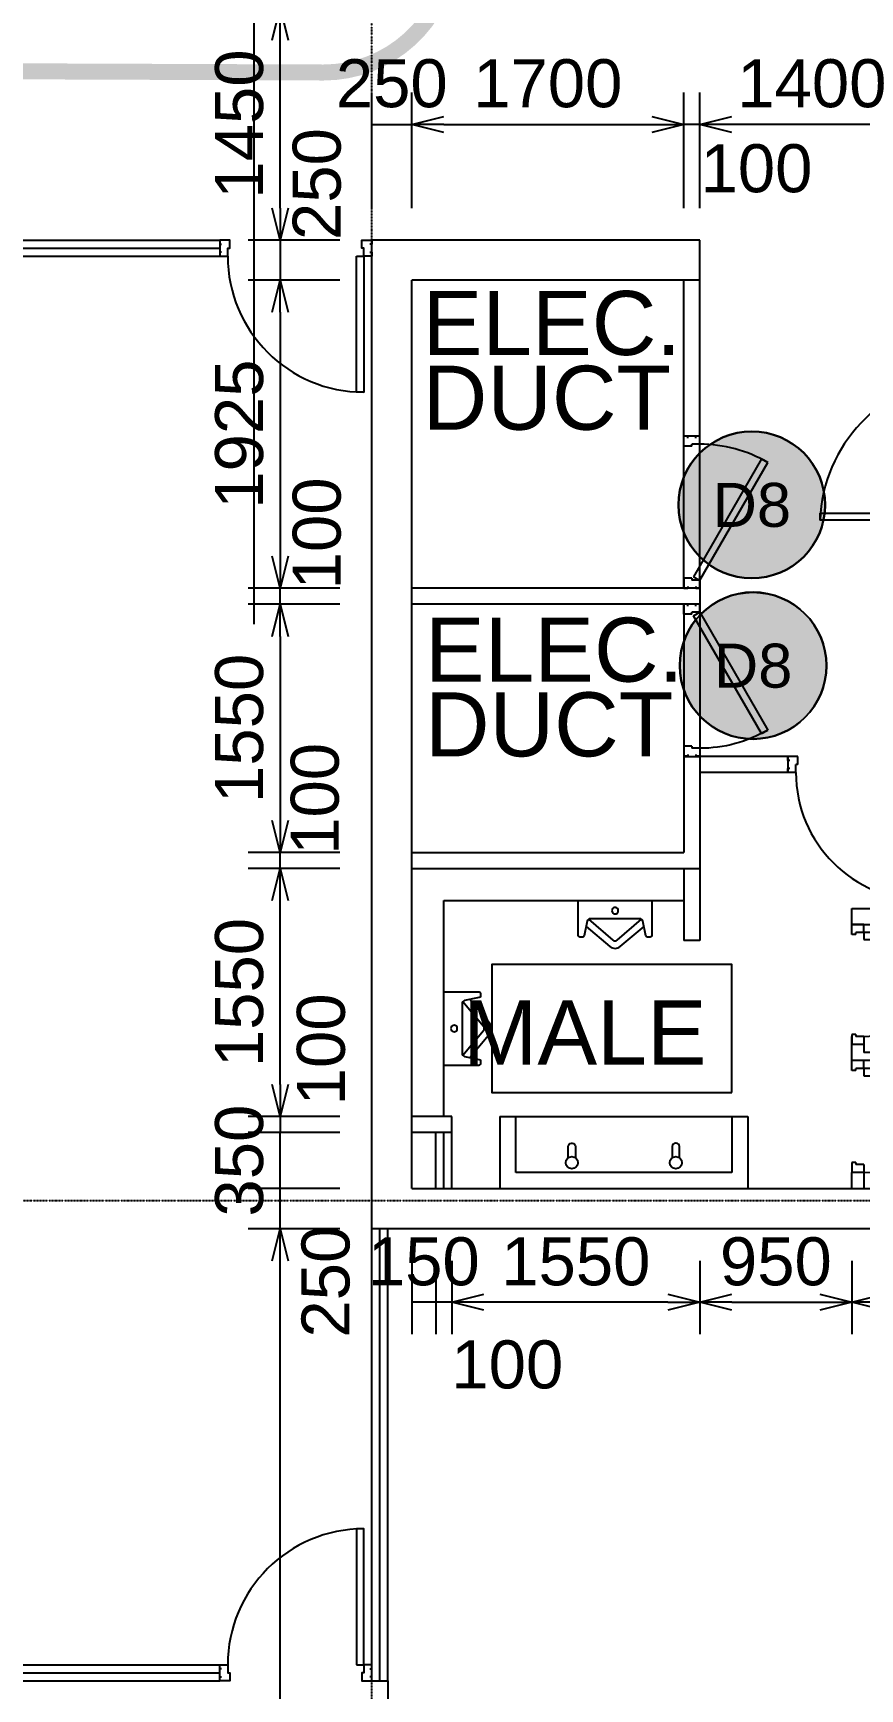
# Model space of a CAD drawing. Header units: millimetres. Extents: x 513 to 50196, y 336 to 55403.
# Drawn here: x 27192 to 32358, y 29722 to 40065 of the extents above; entities that cross this region are included whole.
import ezdxf
from ezdxf.enums import TextEntityAlignment as Align

# ---------------------------------------------------------------- set-up
doc = ezdxf.new("R2010")
doc.units = ezdxf.units.MM
doc.linetypes.add('DASHDOT', pattern=[1, 0.5, -0.25, 0, -0.25])
doc.layers.get('0').update_dxf_attribs({"color": 8})
doc.layers.get('Defpoints').update_dxf_attribs({"color": 8})
for name, color, linetype in [('DLN020__', 8, 'DASHDOT'), ('DLN030', 8, 'Continuous'), ('DLN041_1', 8, 'Continuous'), ('DLN041__', 8, 'Continuous'), ('DLN052__', 8, 'Continuous'), ('DLN220__', 8, 'Continuous'), ('DLN280__', 8, 'Continuous'), ('DLN315__', 8, 'Continuous'), ('DLN324__', 8, 'Continuous'), ('DLN325-1', 8, 'Continuous'), ('DLN325__', 8, 'Continuous'), ('DLN740__', 8, 'Continuous'), ('FITBATH', 8, 'Continuous'), ('FITDOOR', 8, 'Continuous'), ('FS-10', 8, 'Continuous'), ('MARK', 8, 'Continuous')]:
    doc.layers.add(name, color=color, linetype=linetype)
doc.styles.add('ROMANS', font='swissl.ttf')
doc.styles.add('SWIS721LT450', font='swissl.ttf')
doc.styles.add('SWIS721LT750', font='swissl.ttf')
doc.dimstyles.new('INTDIM', dxfattribs={"dimscale": 200, "dimtxt": 2.25, "dimasz": 1.5, "dimexe": 1, "dimexo": 0, "dimgap": 1, "dimtad": 1, "dimdec": 0, "dimrnd": 1, "dimzin": 1, "dimdsep": 46, "dimtxsty": 'SWIS721LT450', "dimcen": 1, "dimclrd": 256, "dimclre": 256, "dimclrt": 256, "dimaunit": 1, "dimadec": 3, "dimazin": 0, "dimtfac": 1, "dimtdec": 0, "dimtix": 1, "dimtmove": 2, "dimatfit": 0, "dimfxl": 1, "dimtolj": 1, "dimtzin": 0, "dimarcsym": 0})

# ---------------------------------------------------------------- blocks, each defined once
blk = doc.blocks.new('DRNO')
at = {"layer": 'MARK'}
blk.add_circle((0, 0), 1, dxfattribs=at)
at = {"layer": 'MARK', "style": 'ROMANS'}
blk.add_attdef('DRNO', text='', height=0.6, dxfattribs=at).set_placement((0, 0), align=Align.MIDDLE)
blk = doc.blocks.new('DIMARR')
for p, q in [((-1, 0.25), (0, 0)), ((-1, 0), (0, 0)), ((0, 0), (-1, -0.25))]:
    blk.add_line(p, q)
blk = doc.blocks.new('*D253')
at = {"layer": 'Defpoints', "color": 0, "transparency": 16777216}
for p in [(28735, 32597), (29308, 32597), (29308, 23772)]:
    blk.add_point(p, dxfattribs=at)
at = {"layer": 'DLN030', "lineweight": -2, "transparency": 16777216}
for p, q in [((29108, 32597), (28535, 32597)), ((28735, 23972), (28735, 32397)), ((29108, 23772), (28535, 23772))]:
    blk.add_line(p, q, dxfattribs=at)
at = {"layer": 'DLN030', "lineweight": -2, "transparency": 16777216, "xscale": 200, "yscale": 200, "zscale": 200}
for p, rotation in [((28735, 32597), 90), ((28735, 23772), 270)]:
    blk.add_blockref('DIMARR', p, dxfattribs=dict(at, rotation=rotation))
at = {"layer": 'DLN030', "transparency": 16777216, "insert": (28481, 28185), "char_height": 300, "attachment_point": 5, "rotation": 90, "style": 'SWIS721LT450'}
blk.add_mtext('\\A1;8825', dxfattribs=at)
blk = doc.blocks.new('*D384')
at = {"layer": 'Defpoints', "color": 0, "transparency": 16777216}
for p in [(31258, 39495), (29558, 38772), (31258, 38772)]:
    blk.add_point(p, dxfattribs=at)
at = {"layer": 'DLN030', "lineweight": -2, "transparency": 16777216}
for p, q in [((29558, 38972), (29558, 39695)), ((31258, 38972), (31258, 39695)), ((29758, 39495), (31058, 39495))]:
    blk.add_line(p, q, dxfattribs=at)
at = {"layer": 'DLN030', "lineweight": -2, "transparency": 16777216, "xscale": 200, "yscale": 200, "zscale": 200, "rotation": 180}
blk.add_blockref('DIMARR', (29558, 39495), dxfattribs=at)
at = {"layer": 'DLN030', "lineweight": -2, "transparency": 16777216, "xscale": 200, "yscale": 200, "zscale": 200}
blk.add_blockref('DIMARR', (31258, 39495), dxfattribs=at)
at = {"layer": 'DLN030', "transparency": 16777216, "insert": (30408, 39750), "char_height": 300, "attachment_point": 5, "style": 'SWIS721LT450'}
blk.add_mtext('\\A1;1700', dxfattribs=at)
blk = doc.blocks.new('*D385')
at = {"layer": 'Defpoints', "color": 0, "transparency": 16777216}
for p in [(29558, 39495), (29308, 38772), (29558, 38772)]:
    blk.add_point(p, dxfattribs=at)
at = {"layer": 'DLN030', "lineweight": -2, "transparency": 16777216}
for p, q in [((29308, 38972), (29308, 39695)), ((29558, 38972), (29558, 39695)), ((29308, 39495), (29558, 39495))]:
    blk.add_line(p, q, dxfattribs=at)
at = {"layer": 'DLN030', "transparency": 16777216, "insert": (29433, 39750), "char_height": 300, "attachment_point": 5, "style": 'SWIS721LT450'}
blk.add_mtext('\\A1;250', dxfattribs=at)
blk = doc.blocks.new('*D386')
at = {"layer": 'Defpoints', "color": 0, "transparency": 16777216}
for p in [(31258, 39495), (31258, 38772), (31358, 38772)]:
    blk.add_point(p, dxfattribs=at)
at = {"layer": 'DLN030', "lineweight": -2, "transparency": 16777216}
for p, q in [((31258, 38972), (31258, 39695)), ((31358, 38972), (31358, 39695)), ((31358, 39495), (31258, 39495))]:
    blk.add_line(p, q, dxfattribs=at)
at = {"layer": 'DLN030', "transparency": 16777216, "insert": (31712, 39219), "char_height": 300, "attachment_point": 5, "style": 'SWIS721LT450'}
blk.add_mtext('\\A1;100', dxfattribs=at)
blk = doc.blocks.new('*D387')
at = {"layer": 'Defpoints', "color": 0, "transparency": 16777216}
for p in [(31358, 39495), (31358, 38772), (32758, 38772)]:
    blk.add_point(p, dxfattribs=at)
at = {"layer": 'DLN030', "lineweight": -2, "transparency": 16777216}
for p, q in [((31358, 38972), (31358, 39695)), ((32758, 38972), (32758, 39695)), ((32558, 39495), (31558, 39495))]:
    blk.add_line(p, q, dxfattribs=at)
at = {"layer": 'DLN030', "lineweight": -2, "transparency": 16777216, "xscale": 200, "yscale": 200, "zscale": 200, "rotation": 180}
blk.add_blockref('DIMARR', (31358, 39495), dxfattribs=at)
at = {"layer": 'DLN030', "lineweight": -2, "transparency": 16777216, "xscale": 200, "yscale": 200, "zscale": 200}
blk.add_blockref('DIMARR', (32758, 39495), dxfattribs=at)
at = {"layer": 'DLN030', "transparency": 16777216, "insert": (32058, 39750), "char_height": 300, "attachment_point": 5, "style": 'SWIS721LT450'}
blk.add_mtext('\\A1;1400', dxfattribs=at)
blk = doc.blocks.new('*D390')
at = {"layer": 'Defpoints', "color": 0, "transparency": 16777216}
for p in [(29308, 38772), (28735, 38522), (29308, 38522)]:
    blk.add_point(p, dxfattribs=at)
at = {"layer": 'DLN030', "lineweight": -2, "transparency": 16777216}
for p, q in [((29108, 38772), (28535, 38772)), ((28735, 38772), (28735, 38522)), ((29108, 38522), (28535, 38522))]:
    blk.add_line(p, q, dxfattribs=at)
at = {"layer": 'DLN030', "transparency": 16777216, "insert": (28966, 39122), "char_height": 300, "attachment_point": 5, "rotation": 90, "style": 'SWIS721LT450'}
blk.add_mtext('\\A1;250', dxfattribs=at)
blk = doc.blocks.new('*D391')
at = {"layer": 'Defpoints', "color": 0, "transparency": 16777216}
for p in [(29308, 38522), (28735, 36597), (29308, 36597)]:
    blk.add_point(p, dxfattribs=at)
at = {"layer": 'DLN030', "lineweight": -2, "transparency": 16777216}
for p, q in [((29108, 38522), (28535, 38522)), ((28735, 38322), (28735, 36797)), ((29108, 36597), (28535, 36597))]:
    blk.add_line(p, q, dxfattribs=at)
at = {"layer": 'DLN030', "lineweight": -2, "transparency": 16777216, "xscale": 200, "yscale": 200, "zscale": 200}
for p, rotation in [((28735, 38522), 90), ((28735, 36597), 270)]:
    blk.add_blockref('DIMARR', p, dxfattribs=dict(at, rotation=rotation))
at = {"layer": 'DLN030', "transparency": 16777216, "insert": (28481, 37560), "char_height": 300, "attachment_point": 5, "rotation": 90, "style": 'SWIS721LT450'}
blk.add_mtext('\\A1;1925', dxfattribs=at)
blk = doc.blocks.new('*D392')
at = {"layer": 'Defpoints', "color": 0, "transparency": 16777216}
for p in [(28735, 36597), (29308, 36597), (29308, 36497)]:
    blk.add_point(p, dxfattribs=at)
at = {"layer": 'DLN030', "lineweight": -2, "transparency": 16777216}
for p, q in [((29108, 36597), (28535, 36597)), ((28735, 36497), (28735, 36597)), ((29108, 36497), (28535, 36497))]:
    blk.add_line(p, q, dxfattribs=at)
at = {"layer": 'DLN030', "transparency": 16777216, "insert": (28966, 36940), "char_height": 300, "attachment_point": 5, "rotation": 90, "style": 'SWIS721LT450'}
blk.add_mtext('\\A1;100', dxfattribs=at)
blk = doc.blocks.new('*D393')
at = {"layer": 'Defpoints', "color": 0, "transparency": 16777216}
for p in [(28735, 32847), (29308, 32847), (29308, 32597)]:
    blk.add_point(p, dxfattribs=at)
at = {"layer": 'DLN030', "lineweight": -2, "transparency": 16777216}
for p, q in [((29108, 32847), (28535, 32847)), ((28735, 32597), (28735, 32847)), ((29108, 32597), (28535, 32597))]:
    blk.add_line(p, q, dxfattribs=at)
at = {"layer": 'DLN030', "transparency": 16777216, "insert": (29021, 32266), "char_height": 300, "attachment_point": 5, "rotation": 90, "style": 'SWIS721LT450'}
blk.add_mtext('\\A1;250', dxfattribs=at)
blk = doc.blocks.new('*D394')
at = {"layer": 'Defpoints', "color": 0, "transparency": 16777216}
for p in [(28735, 40222), (29308, 40222), (29308, 38772)]:
    blk.add_point(p, dxfattribs=at)
at = {"layer": 'DLN030', "lineweight": -2, "transparency": 16777216}
for p, q in [((29108, 40222), (28535, 40222)), ((28735, 38972), (28735, 40022)), ((29108, 38772), (28535, 38772))]:
    blk.add_line(p, q, dxfattribs=at)
at = {"layer": 'DLN030', "lineweight": -2, "transparency": 16777216, "xscale": 200, "yscale": 200, "zscale": 200}
for p, rotation in [((28735, 40222), 90), ((28735, 38772), 270)]:
    blk.add_blockref('DIMARR', p, dxfattribs=dict(at, rotation=rotation))
at = {"layer": 'DLN030', "transparency": 16777216, "insert": (28481, 39497), "char_height": 300, "attachment_point": 5, "rotation": 90, "style": 'SWIS721LT450'}
blk.add_mtext('\\A1;1450', dxfattribs=at)
blk = doc.blocks.new('DR1CR2')
at = {"layer": 'FITDOOR'}
for p, q in [((-50, 0), (-50, -50)), ((-50, 0), (0, 0)), ((0, 0), (0, -25)), ((-62.5, -50), (-50, -50)), ((-62.5, -50), (-62.5, -100)), ((-62.5, -100), (0, -100)), ((-12, -25), (0, -25)), ((-12, -75), (0, -75)), ((0, -75), (0, -100))]:
    blk.add_line(p, q, dxfattribs=at)
blk = doc.blocks.new('DR1AD')
at = {"layer": 'FITDOOR'}
for p, q in [((-45, 1), (0, 1)), ((-45, 1), (-45, 0)), ((0, 0), (0, 1)), ((-45, 0), (0, 0))]:
    blk.add_line(p, q, dxfattribs=at)
blk = doc.blocks.new('DR1CL2')
at = {"layer": 'FITDOOR'}
for p, q in [((50, 0), (0, 0)), ((0, 0), (0, -25)), ((50, 0), (50, -50)), ((12, -25), (0, -25)), ((0, -75), (0, -100)), ((12, -75), (0, -75)), ((62.5, -100), (0, -100)), ((62.5, -50), (50, -50)), ((62.5, -50), (62.5, -100))]:
    blk.add_line(p, q, dxfattribs=at)
blk = doc.blocks.new('A$C100E7936')
at = {"layer": 'FITDOOR'}
blk.add_arc((560, -78), 850, 150, 180, dxfattribs=at)
at = {"layer": 'DLN315__', "yscale": 849.9999999999936, "rotation": 60.00000000179951}
blk.add_blockref('DR1AD', (560, -78), dxfattribs=at)
at = {"layer": 'DLN315__'}
for name, p in [('DR1CL2', (-340, -78)), ('DR1CR2', (610, -78))]:
    blk.add_blockref(name, p, dxfattribs=at)
blk = doc.blocks.new('*D403')
at = {"layer": 'Defpoints', "color": 0, "transparency": 16777216}
for p in [(29308, 36497), (28735, 34947), (29308, 34947)]:
    blk.add_point(p, dxfattribs=at)
at = {"layer": 'DLN030', "lineweight": -2, "transparency": 16777216}
for p, q in [((29108, 36497), (28535, 36497)), ((28735, 36297), (28735, 35147)), ((29108, 34947), (28535, 34947))]:
    blk.add_line(p, q, dxfattribs=at)
at = {"layer": 'DLN030', "lineweight": -2, "transparency": 16777216, "xscale": 200, "yscale": 200, "zscale": 200}
for p, rotation in [((28735, 36497), 90), ((28735, 34947), 270)]:
    blk.add_blockref('DIMARR', p, dxfattribs=dict(at, rotation=rotation))
at = {"layer": 'DLN030', "transparency": 16777216, "insert": (28481, 35722), "char_height": 300, "attachment_point": 5, "rotation": 90, "style": 'SWIS721LT450'}
blk.add_mtext('\\A1;1550', dxfattribs=at)
blk = doc.blocks.new('*D404')
at = {"layer": 'Defpoints', "color": 0, "transparency": 16777216}
for p in [(28735, 34947), (29308, 34947), (29308, 34847)]:
    blk.add_point(p, dxfattribs=at)
at = {"layer": 'DLN030', "lineweight": -2, "transparency": 16777216}
for p, q in [((29108, 34947), (28535, 34947)), ((28735, 34847), (28735, 34947)), ((29108, 34847), (28535, 34847))]:
    blk.add_line(p, q, dxfattribs=at)
at = {"layer": 'DLN030', "transparency": 16777216, "insert": (28954, 35282), "char_height": 300, "attachment_point": 5, "rotation": 90, "style": 'SWIS721LT450'}
blk.add_mtext('\\A1;100', dxfattribs=at)
blk = doc.blocks.new('*D406')
at = {"layer": 'Defpoints', "color": 0, "transparency": 16777216}
for p in [(29808, 32597), (31358, 32597), (29808, 32137)]:
    blk.add_point(p, dxfattribs=at)
at = {"layer": 'DLN030', "lineweight": -2, "transparency": 16777216}
for p, q in [((29808, 32397), (29808, 31937)), ((31358, 32397), (31358, 31937)), ((31158, 32137), (30008, 32137))]:
    blk.add_line(p, q, dxfattribs=at)
at = {"layer": 'DLN030', "lineweight": -2, "transparency": 16777216, "xscale": 200, "yscale": 200, "zscale": 200, "rotation": 180}
blk.add_blockref('DIMARR', (29808, 32137), dxfattribs=at)
at = {"layer": 'DLN030', "lineweight": -2, "transparency": 16777216, "xscale": 200, "yscale": 200, "zscale": 200}
blk.add_blockref('DIMARR', (31358, 32137), dxfattribs=at)
at = {"layer": 'DLN030', "transparency": 16777216, "insert": (30583, 32391), "char_height": 300, "attachment_point": 5, "style": 'SWIS721LT450'}
blk.add_mtext('\\A1;1550', dxfattribs=at)
blk = doc.blocks.new('*D407')
at = {"layer": 'Defpoints', "color": 0, "transparency": 16777216}
for p in [(29558, 32597), (29708, 32597), (29558, 32137)]:
    blk.add_point(p, dxfattribs=at)
at = {"layer": 'DLN030', "lineweight": -2, "transparency": 16777216}
for p, q in [((29558, 32397), (29558, 31937)), ((29708, 32397), (29708, 31937)), ((29708, 32137), (29558, 32137))]:
    blk.add_line(p, q, dxfattribs=at)
at = {"layer": 'DLN030', "transparency": 16777216, "insert": (29633, 32391), "char_height": 300, "attachment_point": 5, "style": 'SWIS721LT450'}
blk.add_mtext('\\A1;150', dxfattribs=at)
blk = doc.blocks.new('*D408')
at = {"layer": 'Defpoints', "color": 0, "transparency": 16777216}
for p in [(32308, 32597), (34058, 32597), (32308, 32137)]:
    blk.add_point(p, dxfattribs=at)
at = {"layer": 'DLN030', "lineweight": -2, "transparency": 16777216}
for p, q in [((32308, 32397), (32308, 31937)), ((34058, 32397), (34058, 31937)), ((33858, 32137), (32508, 32137))]:
    blk.add_line(p, q, dxfattribs=at)
at = {"layer": 'DLN030', "lineweight": -2, "transparency": 16777216, "xscale": 200, "yscale": 200, "zscale": 200, "rotation": 180}
blk.add_blockref('DIMARR', (32308, 32137), dxfattribs=at)
at = {"layer": 'DLN030', "lineweight": -2, "transparency": 16777216, "xscale": 200, "yscale": 200, "zscale": 200}
blk.add_blockref('DIMARR', (34058, 32137), dxfattribs=at)
at = {"layer": 'DLN030', "transparency": 16777216, "insert": (33183, 32391), "char_height": 300, "attachment_point": 5, "style": 'SWIS721LT450'}
blk.add_mtext('\\A1;1750', dxfattribs=at)
blk = doc.blocks.new('*D413')
at = {"layer": 'Defpoints', "color": 0, "transparency": 16777216}
for p in [(28735, 34847), (29308, 34847), (29308, 33297)]:
    blk.add_point(p, dxfattribs=at)
at = {"layer": 'DLN030', "lineweight": -2, "transparency": 16777216}
for p, q in [((29108, 34847), (28535, 34847)), ((28735, 33497), (28735, 34647)), ((29108, 33297), (28535, 33297))]:
    blk.add_line(p, q, dxfattribs=at)
at = {"layer": 'DLN030', "lineweight": -2, "transparency": 16777216, "xscale": 200, "yscale": 200, "zscale": 200}
for p, rotation in [((28735, 34847), 90), ((28735, 33297), 270)]:
    blk.add_blockref('DIMARR', p, dxfattribs=dict(at, rotation=rotation))
at = {"layer": 'DLN030', "transparency": 16777216, "insert": (28481, 34072), "char_height": 300, "attachment_point": 5, "rotation": 90, "style": 'SWIS721LT450'}
blk.add_mtext('\\A1;1550', dxfattribs=at)
blk = doc.blocks.new('*D414')
at = {"layer": 'Defpoints', "color": 0, "transparency": 16777216}
for p in [(29708, 32597), (29808, 32597), (29708, 32137)]:
    blk.add_point(p, dxfattribs=at)
at = {"layer": 'DLN030', "lineweight": -2, "transparency": 16777216}
for p, q in [((29708, 32397), (29708, 31937)), ((29808, 32397), (29808, 31937)), ((29808, 32137), (29708, 32137))]:
    blk.add_line(p, q, dxfattribs=at)
at = {"layer": 'DLN030', "transparency": 16777216, "insert": (30155, 31747), "char_height": 300, "attachment_point": 5, "style": 'SWIS721LT450'}
blk.add_mtext('\\A1;100', dxfattribs=at)
blk = doc.blocks.new('*D415')
at = {"layer": 'Defpoints', "color": 0, "transparency": 16777216}
for p in [(31358, 32597), (32308, 32597), (32308, 32137)]:
    blk.add_point(p, dxfattribs=at)
at = {"layer": 'DLN030', "lineweight": -2, "transparency": 16777216}
for p, q in [((31358, 32397), (31358, 31937)), ((32308, 32397), (32308, 31937)), ((31558, 32137), (32108, 32137))]:
    blk.add_line(p, q, dxfattribs=at)
at = {"layer": 'DLN030', "lineweight": -2, "transparency": 16777216, "xscale": 200, "yscale": 200, "zscale": 200, "rotation": 180}
blk.add_blockref('DIMARR', (31358, 32137), dxfattribs=at)
at = {"layer": 'DLN030', "lineweight": -2, "transparency": 16777216, "xscale": 200, "yscale": 200, "zscale": 200}
blk.add_blockref('DIMARR', (32308, 32137), dxfattribs=at)
at = {"layer": 'DLN030', "transparency": 16777216, "insert": (31833, 32391), "char_height": 300, "attachment_point": 5, "style": 'SWIS721LT450'}
blk.add_mtext('\\A1;950', dxfattribs=at)
blk = doc.blocks.new('*D416')
at = {"layer": 'Defpoints', "color": 0, "transparency": 16777216}
for p in [(29308, 33297), (28735, 33197), (29308, 33197)]:
    blk.add_point(p, dxfattribs=at)
at = {"layer": 'DLN030', "lineweight": -2, "transparency": 16777216}
for p, q in [((29108, 33297), (28535, 33297)), ((28735, 33297), (28735, 33197)), ((29108, 33197), (28535, 33197))]:
    blk.add_line(p, q, dxfattribs=at)
at = {"layer": 'DLN030', "transparency": 16777216, "insert": (28992, 33717), "char_height": 300, "attachment_point": 5, "rotation": 90, "style": 'SWIS721LT450'}
blk.add_mtext('\\A1;100', dxfattribs=at)
blk = doc.blocks.new('*D417')
at = {"layer": 'Defpoints', "color": 0, "transparency": 16777216}
for p in [(28735, 33197), (29308, 33197), (29308, 32847)]:
    blk.add_point(p, dxfattribs=at)
at = {"layer": 'DLN030', "lineweight": -2, "transparency": 16777216}
for p, q in [((29108, 33197), (28535, 33197)), ((28735, 32847), (28735, 33197)), ((29108, 32847), (28535, 32847))]:
    blk.add_line(p, q, dxfattribs=at)
at = {"layer": 'DLN030', "transparency": 16777216, "insert": (28481, 33022), "char_height": 300, "attachment_point": 5, "rotation": 90, "style": 'SWIS721LT450'}
blk.add_mtext('\\A1;350', dxfattribs=at)
blk = doc.blocks.new('SANWC1')
at = {"layer": 'FITBATH'}
blk.add_lwpolyline([(0.317, 0.583, 0.06727), (0.374, 0.697, 0.082508), (0.404, 0.875, 0.082508), (0.374, 1.053, 0.090374), (0.291, 1.202, 0.104298), (0.157, 1.309, 0.116855), (0, 1.346, 0.116855), (-0.157, 1.309, 0.104298), (-0.291, 1.202, 0.090374), (-0.374, 1.053, 0.082508), (-0.404, 0.875, 0.082508), (-0.374, 0.697, 0.06727), (-0.317, 0.583, 0.06727)], format="xyb", dxfattribs=at)
for points in [[(-0.224, 1.147, 0.090374), (-0.292, 1.025, 0.082508), (-0.317, 0.875, 0.082508), (-0.292, 0.725, 0.090374), (-0.224, 0.603, 0.104298), (-0.118, 0.518, 0.116855), (0, 0.49, 0.116855), (0.118, 0.518, 0.104298), (0.224, 0.603, 0.090374), (0.292, 0.725, 0.082508), (0.317, 0.875, 0.082508), (0.292, 1.025, 0.090374), (0.224, 1.147, 0.104298), (0.118, 1.232, 0.116855), (0, 1.26, 0.116855), (-0.118, 1.232, 0.104298)], [(-0.452, 0.385), (0.452, 0.385, -0.414214), (0.5, 0.337), (0.5, 0.048, -0.414214), (0.452, 0), (-0.452, 0, -0.414214), (-0.5, 0.048), (-0.5, 0.337, -0.414214)]]:
    blk.add_lwpolyline(points, format="xyb", close=True, dxfattribs=at)
for points in [[(-0.317, 0.583), (-0.317, 0.385)], [(0.317, 0.583), (0.317, 0.385)]]:
    blk.add_lwpolyline(points, dxfattribs=at)
blk = doc.blocks.new('SANLAV1')
at = {"layer": 'FITBATH'}
for points in [[(0.492, 0.355, 0.195397), (0.459, 0.57, 0.106942), (0.341, 0.695, 0.081615), (0.188, 0.768, 0.069755), (0, 0.794, 0.069755), (-0.188, 0.768, 0.081615), (-0.341, 0.695, 0.106942), (-0.459, 0.57, 0.195397), (-0.492, 0.355, 0.195397)], [(0.492, 0.355), (0.453, 0.017, -0.380701), (0.434, 0), (-0.434, 0, -0.380701), (-0.453, 0.017), (-0.492, 0.355)]]:
    blk.add_lwpolyline(points, format="xyb", dxfattribs=at)
blk.add_lwpolyline([(0.412, 0.422, 0.135913), (0.383, 0.524, 0.106942), (0.291, 0.623, 0.081615), (0.163, 0.683, 0.069755), (0, 0.706, 0.069755), (-0.163, 0.683, 0.081615), (-0.291, 0.623, 0.106942), (-0.383, 0.524, 0.135913), (-0.412, 0.422, 0.135913), (-0.383, 0.319, 0.106942), (-0.291, 0.221, 0.081615), (-0.163, 0.16, 0.069755), (0, 0.137, 0.069755), (0.163, 0.16, 0.081615), (0.291, 0.221, 0.106942), (0.383, 0.319, 0.135913)], format="xyb", close=True, dxfattribs=at)
blk.add_circle((-0.002, 0.274), 0.049, dxfattribs=at)
blk = doc.blocks.new('DR1CL1')
at = {"layer": 'FITDOOR'}
for p, q in [((50, 0), (0, 0)), ((0, 0), (0, -75)), ((50, 0), (50, -50)), ((62.5, -75), (0, -75)), ((62.5, -50), (50, -50)), ((62.5, -50), (62.5, -75))]:
    blk.add_line(p, q, dxfattribs=at)
blk = doc.blocks.new('DR1CD')
at = {"layer": 'FITDOOR'}
for p, q in [((0, 1), (45, 1)), ((0, 1), (0, 0)), ((45, 0), (45, 1)), ((0, 0), (45, 0))]:
    blk.add_line(p, q, dxfattribs=at)
blk = doc.blocks.new('DR1CM')
at = {"layer": 'FITDOOR'}
blk.add_arc((0, 0), 1, 0, 90, dxfattribs=at)
blk = doc.blocks.new('DR1CR1')
at = {"layer": 'FITDOOR'}
for p, q in [((-50, 0), (0, 0)), ((-50, 0), (-50, -50)), ((0, 0), (0, -75)), ((-62.5, -50), (-62.5, -75)), ((-62.5, -50), (-50, -50)), ((-62.5, -75), (0, -75))]:
    blk.add_line(p, q, dxfattribs=at)
blk = doc.blocks.new('TOILET01')
at = {"layer": 'DLN740__'}
blk.add_line((171, 0), (-171, 0), dxfattribs=at)
for points in [[(113, 127), (124, 127, 0.294171), (165, 423, 0.11195), (82, 531, 0.35994), (-82, 531, 0.11195), (-165, 423, 0.294171), (-124, 127), (-113, 127)], [(-64, 111), (-64, 81, -1), (-88, 81), (-88, 111)], [(64, 111), (64, 81, 1), (88, 81), (88, 111)]]:
    blk.add_lwpolyline(points, format="xyb", dxfattribs=at)
blk.add_lwpolyline([(157, 420, -0.325454), (96, 111), (-96, 111, -0.325454), (-157, 420, -0.11195), (-76, 525, -0.35994), (76, 525, -0.11195)], format="xyb", close=True, dxfattribs=at)
for centre, start, end in [((6996, 619), 182.6182, 184.9339), ((-6996, 619), 355.0661, 357.3818)]:
    blk.add_arc(centre, 7194, start, end, dxfattribs=at)
blk = doc.blocks.new('URINAL')
at = {"layer": 'DLN740__'}
for points in [[(-174, -130, -0.355245), (-154, -114), (154, -114, -0.355245), (174, -130), (193, -221, 0.355529), (202, -229), (220, -229, 0.414214), (230, -219), (230, 0), (-230, 0), (-230, -219, 0.414214), (-220, -229), (-202, -229, 0.355529), (-193, -221), (-174, -130)], [(181, -163), (32, -288, -0.364844), (-32, -288), (-181, -163)], [(166, -118), (13, -248, -0.364844), (-13, -248), (-166, -118)]]:
    blk.add_lwpolyline(points, format="xyb", dxfattribs=at)
blk.add_circle((0, -64), 20.5, dxfattribs=at)
blk = doc.blocks.new('SANSLO-V01')
at = {"layer": 'FITBATH'}
for points in [[(225, 0), (225, 300, 0.414214), (125, 400), (-125, 400, 0.414214), (-225, 300), (-225, 0)], [(190, 85), (190, 290, 0.414214), (115, 365), (-115, 365, 0.414214), (-190, 290), (-190, 85, 0.414214), (-140, 35), (140, 35, 0.414214)]]:
    blk.add_lwpolyline(points, format="xyb", close=True, dxfattribs=at)
blk.add_circle((0, 115), 25, dxfattribs=at)
blk = doc.blocks.new('CORE_TOILET')
blk.add_line((-1650, -4825), (-875, -4825))
at = {"layer": 'DLN220__'}
for p, q in [((-3600, 0), (-3600, -550)), ((-3500, 0), (-3500, -550)), ((-850, -1550), (-850, 0)), ((-750, -1650), (-750, 0)), ((-3600, -550), (-3500, -550)), ((-3800, -1650), (-3800, -1550)), ((-3100, -1550), (-3800, -1550)), ((-850, -1550), (-3100, -1550)), ((-750, -1650), (-3800, -1650)), ((-3650, -2550), (-3750, -2550)), ((-3750, -3925), (-3750, -2550)), ((-3650, -3925), (-3650, -2550)), ((-4650, -2975), (-5200, -2975)), ((-4650, -2975), (-4650, -3075)), ((-4650, -3075), (-5200, -3075)), ((-3750, -3000), (-3750, -3100)), ((-1750, -3075), (-1650, -3075)), ((-1750, -3925), (-1750, -3075)), ((-1650, -4825), (-1650, -3075)), ((-3650, -3450), (-3650, -3450)), ((-5300, -3675), (-5300, -4125)), ((-5200, -3675), (-5200, -4125)), ((-4250, -3925), (-3750, -3925)), ((-4250, -4025), (-4250, -3925)), ((-3650, -3925), (-1750, -3925)), ((-4250, -4025), (-2500, -4025)), ((-2500, -5675), (-2500, -4025)), ((-2400, -5675), (-2400, -4025)), ((-2400, -4025), (-1750, -4025)), ((-1750, -4925), (-1750, -4025)), ((-5200, -4125), (-5300, -4125)), ((-1650, -4825), (0, -4825)), ((-1750, -4925), (0, -4925)), ((-6750, -5225), (-7000, -5225)), ((-6750, -5325), (-6750, -5225)), ((-6750, -5325), (-7000, -5325))]:
    blk.add_line(p, q, dxfattribs=at)
at = {"layer": 'DLN220__', "ltscale": 0.05}
blk.add_lwpolyline([(-5000, -5075), (-5000, -4275), (-6500, -4275), (-6500, -5075)], close=True, dxfattribs=at)
at = {"layer": 'DLN325__', "ltscale": 0.3}
for p, q in [((-6850, -5675), (-6850, -5325)), ((-6800, -5675), (-6800, -5325)), ((-6750, -5675), (-6750, -5325))]:
    blk.add_line(p, q, dxfattribs=at)
at = {"layer": 'DLN740__'}
for p, q in [((-980, -730), (-1600, -730)), ((-980, -770), (-1600, -770)), ((-850, -730), (-980, -730)), ((-850, -770), (-980, -770)), ((-1818, -1550), (-1818, -1510)), ((-1778, -1550), (-1778, -1510)), ((-1228, -1460), (-1768, -1460)), ((-1228, -1500), (-1768, -1500)), ((-1218, -1550), (-1218, -1510)), ((-1178, -1550), (-1178, -1510)), ((-800, -3075), (-900, -3075)), ((0, -3075), (-50, -3075)), ((-900, -3150), (-800, -3150)), ((-850, -4825), (-850, -3150)), ((-800, -4825), (-800, -3150)), ((-50, -3150), (0, -3150)), ((-1750, -3425), (-3650, -3425)), ((-3550, -3825), (-3550, -3425)), ((-1850, -3825), (-1850, -3425)), ((-3550, -3825), (-1850, -3825)), ((-6800, -3875), (-5300, -3875)), ((-4250, -4875), (-4250, -4725)), ((-4175, -4725), (-4175, -4825)), ((-2500, -4825), (-4175, -4825)), ((-2500, -4875), (-4250, -4875)), ((-6450, -5225), (-4900, -5225)), ((-6350, -5575), (-6350, -5225)), ((-5000, -5225), (-5000, -5575)), ((-4900, -5225), (-4900, -5675)), ((-5000, -5575), (-6350, -5575)), ((-4250, -5675), (-4250, -5575)), ((-4175, -5575), (-4175, -5675))]:
    blk.add_line(p, q, dxfattribs=at)
for points in [[(-3328, -3733), (-3328, -3661, 0.414214), (-3348, -3641), (-3353, -3641, 0.414214), (-3373, -3661), (-3373, -3733)], [(-2678, -3733), (-2678, -3661, 0.414214), (-2698, -3641), (-2703, -3641, 0.414214), (-2723, -3661), (-2723, -3733)], [(-2028, -3733), (-2028, -3661, 0.414214), (-2048, -3641), (-2053, -3641, 0.414214), (-2073, -3661), (-2073, -3733)], [(-6023, -5483), (-6023, -5411, -0.414214), (-6003, -5391), (-5998, -5391, -0.414214), (-5978, -5411), (-5978, -5483)], [(-5328, -5483), (-5328, -5411, 0.414214), (-5348, -5391), (-5353, -5391, 0.414214), (-5373, -5411), (-5373, -5483)]]:
    blk.add_lwpolyline(points, format="xyb", dxfattribs=at)
for points in [[(-6800, -5225), (-6800, -3875)], [(-6450, -5225), (-6450, -5675)]]:
    blk.add_lwpolyline(points, dxfattribs=at)
for centre in [(-3350, -3763), (-2700, -3763), (-2050, -3763), (-6000, -5513), (-5350, -5513)]:
    blk.add_circle(centre, 37.5, dxfattribs=at)
for centre, radius, start, end in [((-1600, -750), 20, 90, 270), ((-980, -750), 20, 90, 270), ((-1768, -1510), 50, 90, 180), ((-1768, -1510), 10, 90, 180), ((-1228, -1510), 50, 0, 90), ((-1228, -1510), 10, 0, 90)]:
    blk.add_arc(centre, radius, start, end, dxfattribs=at)
at = {"layer": 'FITDOOR'}
blk.add_arc((-3508, -1538), 942, 95.5824, 177.6907, dxfattribs=at)
at = {"layer": 'DLN325__', "xscale": -1}
for name, p, rotation in [('DR1CL2', (-3600, -550), 90), ('DR1CR2', (-3600, -1550), 90), ('DR1CL1', (-750, -1650), 180), ('DR1CR1', (0, -1650), 180)]:
    blk.add_blockref(name, p, dxfattribs=dict(at, rotation=rotation))
at = {"layer": 'DLN325__', "xscale": -1, "yscale": 850, "rotation": 90}
blk.add_blockref('DR1AD', (-3600, -1500), dxfattribs=at)
at = {"layer": 'DLN325__'}
for name, p, rotation in [('DR1CL2', (-3700, -1650), 270), ('DR1CR2', (-3650, -2550), 270), ('DR1CR2', (-4650, -3075), 180), ('DR1CL2', (-3750, -3075), 180)]:
    blk.add_blockref(name, p, dxfattribs=dict(at, rotation=rotation))
for p, xscale, yscale, zscale, rotation in [((-50, -1650), 650, 650, 650, 180), ((-3700, -1700), 800, 800, 800, 270), ((-3800, -3075), 800, 800, 800, 180)]:
    blk.add_blockref('DR1CM', p, dxfattribs=dict(at, xscale=xscale, yscale=yscale, zscale=zscale, rotation=rotation))
for p, yscale, rotation in [((-50, -1650), 650, 180), ((-3700, -1700), 800, 270), ((-3800, -3075), 800, 180)]:
    blk.add_blockref('DR1CD', p, dxfattribs=dict(at, yscale=yscale, rotation=rotation))
at = {"layer": 'DLN740__'}
for name, p, rotation in [('SANSLO-V01', (-375, 0), 180), ('TOILET01', (-2500, -4387), 90), ('TOILET01', (-2500, -5262), 90)]:
    blk.add_blockref(name, p, dxfattribs=dict(at, rotation=rotation))
for name, p, xscale, yscale, zscale, rotation in [('SANWC1', (-850, -1100), 550, 550, 550, 90), ('DR1CM', (-950, -3150), 650, 650, 650, 180), ('DR1CM', (-100, -3150), 650, 650, 650, 180), ('DR1CM', (-4175, -4075), 650, 650, 650, 270), ('DR1CM', (-4175, -4925), 650, 650, 650, 270)]:
    blk.add_blockref(name, p, dxfattribs=dict(at, xscale=xscale, yscale=yscale, zscale=zscale, rotation=rotation))
at = {"layer": 'DLN740__', "xscale": 400, "yscale": 400, "zscale": 400}
blk.add_blockref('SANLAV1', (-2300, -1550), dxfattribs=at)
at = {"layer": 'DLN740__'}
for name, p, xscale, rotation in [('DR1CL1', (-1650, -3150), -1, 180), ('DR1CR1', (-900, -3150), -1, 180), ('DR1CL1', (-800, -3150), -1, 180), ('DR1CR1', (-50, -3150), -1, 180), ('DR1CR1', (-4175, -4025), -1, 270), ('URINAL', (-6800, -4675), -1.000000000000002, 90.00000002556308), ('DR1CL1', (-4175, -4775), -1, 270), ('DR1CR1', (-4175, -4875), -1, 270), ('DR1CL1', (-4175, -5575), -1, 270)]:
    blk.add_blockref(name, p, dxfattribs=dict(at, xscale=xscale, rotation=rotation))
at = {"layer": 'DLN740__', "yscale": 650}
for p, rotation in [((-950, -3150), 180), ((-100, -3150), 180), ((-4175, -4075), 270), ((-4175, -4925), 270)]:
    blk.add_blockref('DR1CD', p, dxfattribs=dict(at, rotation=rotation))
at = {"layer": 'DLN740__', "xscale": -1}
blk.add_blockref('URINAL', (-5730, -3875), dxfattribs=at)
at = {"layer": 'DLN740__'}
for p in [(-1287, -4825), (-412, -4825)]:
    blk.add_blockref('TOILET01', p, dxfattribs=at)
at = {"layer": 'DLN041__', "insert": (-2337, -5471), "char_height": 300, "width": 1310.63, "attachment_point": 7, "style": 'SWIS721LT750'}
blk.add_mtext('{\\fUnivers|b0|i0|c0|p34;P.D.}', dxfattribs=at)

msp = doc.modelspace()

# ---------------------------------------------------------------- hatches: boundary and pattern name
at = {"layer": 'FS-10'}
h = msp.add_hatch(color=256, dxfattribs=at)
edge = h.paths.add_edge_path()
edge.add_arc((31682.7, 37118.3), 458.3, 0, 360)
h = msp.add_hatch(color=256, dxfattribs=at)
edge = h.paths.add_edge_path()
edge.add_arc((31690.8, 36113.9), 458.3, 0, 360)

# ---------------------------------------------------------------- linework, layer by layer
at = {"layer": 'DLN020__'}
for p, q in [((29308.1, 4543.6), (29308.1, 51293.6)), ((1808.1, 32772.3), (45558.1, 32772.3))]:
    msp.add_line(p, q, dxfattribs=at)
at = {"layer": 'DLN041_1', "ltscale": 0.1, "const_width": 100}
msp.add_lwpolyline([(25417.7, 39833.1), (29006.8, 39819, 0.4142136), (29806.8, 40619), (29806.8, 44859.7, 0.4142136), (29006.8, 45659.7), (25417.7, 45673.8, 0.4142136), (24617.7, 44873.8), (24617.7, 40633.1, 0.4142136)], format="xyb", close=True, dxfattribs=at)
at = {"layer": 'DLN052__', "ltscale": 0.05}
msp.add_line((28571.2, 51989.3), (28571.2, 36373.7), dxfattribs=at)
at = {"layer": 'DLN220__'}
for p, q in [((31258.1, 37547.3), (31258.1, 38522.3)), ((31358.1, 37547.3), (31358.1, 38522.3)), ((31258.1, 36597.3), (31258.1, 37547.3)), ((31358.1, 37547.3), (31258.1, 37547.3)), ((31358.1, 36597.3), (31358.1, 37547.3)), ((31358.1, 36597.3), (29558.1, 36597.3)), ((30700.7, 36596), (30700.7, 36596)), ((31358.1, 36597.3), (31358.1, 36497.3)), ((31358.1, 36497.3), (29558.1, 36497.3)), ((31258.1, 36497.3), (31258.1, 35547.3)), ((31358.1, 36497.3), (31358.1, 35547.3)), ((31258.1, 35547.3), (31258.1, 34947.3)), ((31258.1, 35547.3), (31358.1, 35547.3)), ((31358.1, 35547.3), (31358.1, 34847.3)), ((29558.1, 34947.3), (31258.1, 34947.3)), ((29558.1, 34847.3), (31358.1, 34847.3))]:
    msp.add_line(p, q, dxfattribs=at)
at = {"layer": 'DLN220__', "ltscale": 0.05}
msp.add_line((29408.1, 29772.3), (29408.1, 23772.3), dxfattribs=at)
at = {"layer": 'DLN280__'}
for p, q in [((29308.1, 32597.3), (29308.1, 38772.3)), ((31358.1, 38772.3), (29308.1, 38772.3)), ((31358.1, 38522.3), (31358.1, 38772.3)), ((29558.1, 32847.3), (29558.1, 38522.3)), ((31358.1, 38522.3), (29558.1, 38522.3)), ((29558.1, 32847.3), (36558.1, 32847.3)), ((29308.1, 32597.3), (36808.1, 32597.3))]:
    msp.add_line(p, q, dxfattribs=at)
at = {"layer": 'DLN324__'}
for p, q in [((21983.1, 38672.3), (28358.1, 38672.3)), ((29308.1, 29772.3), (29308.1, 32597.3)), ((29358.1, 29772.3), (29358.1, 32597.3)), ((29408.1, 29772.3), (29408.1, 32597.3)), ((21983.1, 29872.3), (28358.1, 29872.3)), ((29308.1, 29772.3), (29408.1, 29772.3))]:
    msp.add_line(p, q, dxfattribs=at)
for points in [[(21983.1, 38772.3), (28358.1, 38772.3), (28358.1, 38672.3)], [(21983.1, 38722.3), (28358.1, 38722.3)], [(21983.1, 29772.3), (28358.1, 29772.3), (28358.1, 29872.3)], [(21983.1, 29822.3), (28358.1, 29822.3)]]:
    msp.add_lwpolyline(points, dxfattribs=at)
at = {"layer": 'DLN325__', "ltscale": 0.3}
msp.add_line((29758.1, 32847.3), (29758.1, 33197.3), dxfattribs=at)
at = {"layer": 'DLN325__'}
for points in [[(28370.1, 38697.3), (28358.1, 38697.3), (28358.1, 38672.3), (28408.1, 38672.3), (28408.1, 38722.3), (28420.6, 38722.3), (28420.6, 38772.3), (28358.1, 38772.3), (28358.1, 38747.3), (28370.1, 38747.3)], [(29296.1, 38697.3), (29308.1, 38697.3), (29308.1, 38672.3), (29258.1, 38672.3), (29258.1, 38722.3), (29245.6, 38722.3), (29245.6, 38772.3), (29308.1, 38772.3), (29308.1, 38747.3), (29296.1, 38747.3)], [(28370.1, 29847.3), (28358.1, 29847.3), (28358.1, 29872.3), (28408.1, 29872.3), (28408.1, 29822.3), (28420.6, 29822.3), (28420.6, 29772.3), (28358.1, 29772.3), (28358.1, 29797.3), (28370.1, 29797.3)], [(29296.1, 29847.3), (29308.1, 29847.3), (29308.1, 29872.3), (29258.1, 29872.3), (29258.1, 29822.3), (29245.6, 29822.3), (29245.6, 29772.3), (29308.1, 29772.3), (29308.1, 29797.3), (29296.1, 29797.3)]]:
    msp.add_lwpolyline(points, dxfattribs=at)
for points in [[(29213.1, 38672.3), (29258.1, 38672.3), (29258.1, 37822.3), (29213.1, 37822.3)], [(29213.1, 29872.3), (29258.1, 29872.3), (29258.1, 30722.3), (29213.1, 30722.3)]]:
    msp.add_lwpolyline(points, close=True, dxfattribs=at)
for centre, start, end in [((29258.1, 38672.3), 180, 269.99995), ((29258.1, 29872.3), 90.00005, 180)]:
    msp.add_arc(centre, 850, start, end, dxfattribs=at)
at = {"layer": 'FS-10'}
for centre in [(31682.7, 37118.3), (31690.8, 36113.9)]:
    msp.add_circle(centre, 458.3, dxfattribs=at)

# ---------------------------------------------------------------- block references
at = {"layer": 'DLN325-1'}
ref = msp.add_blockref('DRNO', (31682.7, 37118.3), dxfattribs=dict(at, xscale=-458.3333333333333, yscale=458.3333333333333, zscale=458.3333333333333, rotation=180))
ref.add_attrib('DRNO', 'D8', dxfattribs={"layer": 'MARK', "height": 275, "style": 'ROMANS'}).set_placement((31682.7, 37118.3), align=Align.MIDDLE)
ref = msp.add_blockref('DRNO', (31690.8, 36113.9), dxfattribs=dict(at, xscale=-458.3333333333333, yscale=458.3333333333333, zscale=458.3333333333333, rotation=180))
ref.add_attrib('DRNO', 'D8', dxfattribs={"layer": 'MARK', "height": 275, "style": 'ROMANS'}).set_placement((31690.8, 36113.9), align=Align.MIDDLE)
at = {"layer": 'DLN325__', "rotation": 270}
msp.add_blockref('A$C100E7936', (31436.1, 37206.9), dxfattribs=at)
at = {"layer": 'DLN325__', "xscale": -1, "rotation": 270}
msp.add_blockref('A$C100E7936', (31436.1, 35887.7), dxfattribs=at)
at = {"layer": 'DLN740__'}
msp.add_blockref('CORE_TOILET', (36558.1, 38522.3), dxfattribs=at)

# ---------------------------------------------------------------- texts
at = {"layer": 'DLN041__', "style": 'SWIS721LT750'}
msp.add_text('MALE', height=400, dxfattribs=at).set_placement((29878, 33622.4))
at = {"layer": 'DLN041__', "char_height": 400, "width": 1747.501, "attachment_point": 7, "line_spacing_factor": 0.7, "style": 'SWIS721LT750'}
for insert in [(29626.5, 37581.9), (29640.4, 35541.5)]:
    msp.add_mtext('ELEC. DUCT', dxfattribs=dict(at, insert=insert))

# ---------------------------------------------------------------- dimensions: what is measured, and where the dimension line sits
at = {"layer": 'DLN030'}
for base, p1, p2, angle, picture, middle in [((28734.8, 40222.3), (29308.1, 38772.3), (29308.1, 40222.3), 270, '*D394', (28480.6, 39497.3)), ((29558.1, 39495.4), (29308.1, 38772.3), (29558.1, 38772.3), 180, '*D385', (29433.1, 39749.5)), ((31258.1, 39495.4), (29558.1, 38772.3), (31258.1, 38772.3), 180, '*D384', (30408.1, 39749.5)), ((28734.8, 36597.3), (29308.1, 38522.3), (29308.1, 36597.3), 90, '*D391', (28480.6, 37559.8)), ((28734.8, 34947.3), (29308.1, 36497.3), (29308.1, 34947.3), 90, '*D403', (28480.6, 35722.3)), ((28734.8, 34847.3), (29308.1, 33297.3), (29308.1, 34847.3), 270, '*D413', (28480.6, 34072.3)), ((28734.8, 33197.3), (29308.1, 32847.3), (29308.1, 33197.3), 270, '*D417', (28480.6, 33022.3)), ((28734.8, 32597.3), (29308.1, 23772.3), (29308.1, 32597.3), 270, '*D253', (28480.6, 28184.8)), ((32308.1, 32137.3), (31358.1, 32597.3), (32308.1, 32597.3), 180, '*D415', (31833.1, 32391.5))]:
    dim = msp.add_linear_dim(base=base, p1=p1, p2=p2, angle=angle, dimstyle='INTDIM', override={"dimscale": 1, "dimtxt": 300, "dimasz": 200, "dimexe": 200, "dimexo": 200, "dimgap": 100, "dimrnd": 0, "dimzin": 0, "dimblk": 'DIMARR', "dimcen": 200, "dimclrt": 256}, dxfattribs=at)
    dim.commit()
    dim.dimension.update_dxf_attribs({"geometry": picture, "text_midpoint": middle})
for base, p1, p2, picture, middle in [((31358.1, 39495.4), (32758.1, 38772.3), (31358.1, 38772.3), '*D387', (32058.1, 39749.5)), ((29558.1, 32137.3), (29708.1, 32597.3), (29558.1, 32597.3), '*D407', (29633.1, 32391.5)), ((29808.1, 32137.3), (31358.1, 32597.3), (29808.1, 32597.3), '*D406', (30583.1, 32391.5)), ((32308.1, 32137.3), (34058.1, 32597.3), (32308.1, 32597.3), '*D408', (33183.1, 32391.5))]:
    dim = msp.add_linear_dim(base=base, p1=p1, p2=p2, dimstyle='INTDIM', override={"dimscale": 1, "dimtxt": 300, "dimasz": 200, "dimexe": 200, "dimexo": 200, "dimgap": 100, "dimrnd": 0, "dimzin": 0, "dimblk": 'DIMARR', "dimcen": 200, "dimclrt": 256}, dxfattribs=at)
    dim.commit()
    dim.dimension.update_dxf_attribs({"geometry": picture, "text_midpoint": middle})
for base, p1, p2, picture, middle in [((31258.1, 39495.4), (31358.1, 38772.3), (31258.1, 38772.3), '*D386', (31711.9, 39219)), ((29708.1, 32137.3), (29808.1, 32597.3), (29708.1, 32597.3), '*D414', (30154.6, 31747.3))]:
    dim = msp.add_linear_dim(base=base, p1=p1, p2=p2, dimstyle='INTDIM', override={"dimscale": 1, "dimtxt": 300, "dimasz": 200, "dimexe": 200, "dimexo": 200, "dimgap": 100, "dimrnd": 0, "dimzin": 0, "dimblk": 'DIMARR', "dimcen": 200, "dimclrt": 256}, dxfattribs=at)
    dim.commit()
    dim.dimension.update_dxf_attribs({"geometry": picture, "text_midpoint": middle, "dimtype": 160})
for base, p1, p2, angle, picture, middle in [((28734.8, 38522.3), (29308.1, 38772.3), (29308.1, 38522.3), 90, '*D390', (28966.3, 39122.3)), ((28734.8, 36597.3), (29308.1, 36497.3), (29308.1, 36597.3), 270, '*D392', (28966.3, 36940.4)), ((28734.8, 34947.3), (29308.1, 34847.3), (29308.1, 34947.3), 270, '*D404', (28953.6, 35281.9)), ((28734.8, 33197.3), (29308.1, 33297.3), (29308.1, 33197.3), 90, '*D416', (28991.5, 33717.2)), ((28734.8, 32847.3), (29308.1, 32597.3), (29308.1, 32847.3), 270, '*D393', (29020.7, 32266.5))]:
    dim = msp.add_linear_dim(base=base, p1=p1, p2=p2, angle=angle, dimstyle='INTDIM', override={"dimscale": 1, "dimtxt": 300, "dimasz": 200, "dimexe": 200, "dimexo": 200, "dimgap": 100, "dimrnd": 0, "dimzin": 0, "dimblk": 'DIMARR', "dimcen": 200, "dimclrt": 256}, dxfattribs=at)
    dim.commit()
    dim.dimension.update_dxf_attribs({"geometry": picture, "text_midpoint": middle, "dimtype": 160})

doc.saveas('drawing.dxf')
